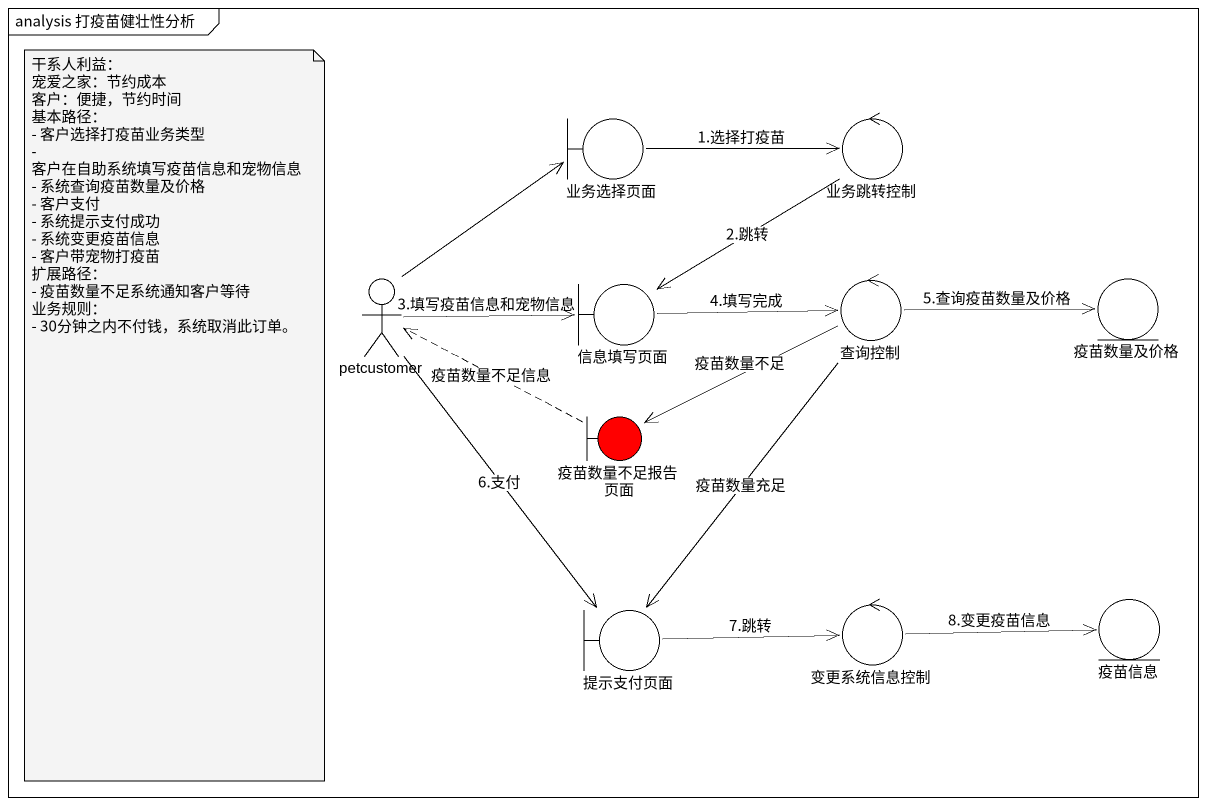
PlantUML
@startuml
mainframe analysis 打疫苗健壮性分析
boundary 业务选择页面
control 业务跳转控制
actor petcustomer
boundary 信息填写页面
control 查询控制
entity 疫苗数量及价格
boundary 疫苗数量不足报告页面 #FF0000
boundary 提示支付页面
control 变更系统信息控制
entity 疫苗信息
业务选择页面 -right-> 业务跳转控制 : 1.选择打疫苗
业务跳转控制 --> 信息填写页面 : 2.跳转
petcustomer -up-> 业务选择页面
petcustomer -right-> 信息填写页面 : 3.填写疫苗信息和宠物信息
petcustomer --> 提示支付页面 : 6.支付
信息填写页面 -right-> 查询控制 : 4.填写完成
查询控制 -right-> 疫苗数量及价格 : 5.查询疫苗数量及价格
查询控制 -left-> 疫苗数量不足报告页面 : 疫苗数量不足
查询控制 --> 提示支付页面 : 疫苗数量充足
疫苗数量不足报告页面 .left.> petcustomer : 疫苗数量不足信息
提示支付页面 -right-> 变更系统信息控制 : 7.跳转
变更系统信息控制 -right-> 疫苗信息 : 8.变更疫苗信息
note as N1
  干系人利益：
  宠爱之家：节约成本
  客户：便捷，节约时间
  基本路径：
  - 客户选择打疫苗业务类型
  - 客户在自助系统填写疫苗信息和宠物信息
  - 系统查询疫苗数量及价格
  - 客户支付
  - 系统提示支付成功
  - 系统变更疫苗信息
  - 客户带宠物打疫苗
  扩展路径：
  - 疫苗数量不足系统通知客户等待
  业务规则：
  - 30分钟之内不付钱，系统取消此订单。
end note
@enduml
